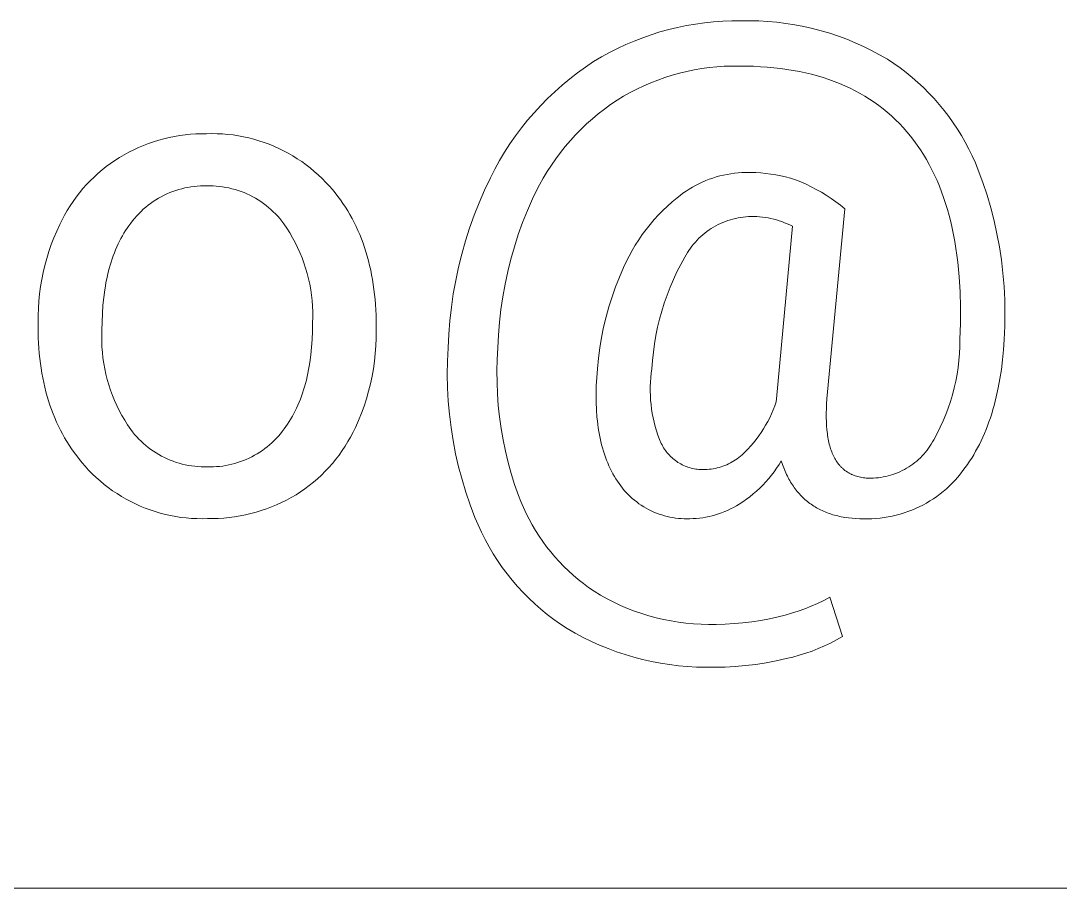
# Model space of a CAD drawing. Header units: millimetres. Extents: x 0 to 4030, y -54 to 2762.
# Drawn here: x 2806.6 to 2886, y 171.7 to 238 of the extents above; entities that cross this region are included whole.
import ezdxf

# ---------------------------------------------------------------- set-up
doc = ezdxf.new("R2010")
doc.units = ezdxf.units.MM
doc.header["$MEASUREMENT"] = 0
doc.layers.add('Domyślny', color=7, linetype='Continuous', true_color=0x000000)

msp = doc.modelspace()

# ---------------------------------------------------------------- linework, layer by layer
at = {"layer": 'Domyślny', "color": 18, "lineweight": 15, "true_color": 0x000000}
for p, q in [((2856.109, 237.312), (2856.786, 237.475)), ((2856.786, 237.475), (2857.467, 237.616)), ((2857.467, 237.616), (2858.153, 237.733)), ((2858.153, 237.733), (2858.842, 237.827)), ((2858.842, 237.827), (2859.535, 237.899)), ((2859.535, 237.899), (2860.229, 237.947)), ((2860.229, 237.947), (2860.924, 237.971)), ((2860.924, 237.971), (2861.62, 237.973)), ((2861.62, 237.973), (2862.31, 237.981)), ((2862.31, 237.981), (2862.999, 237.967)), ((2862.999, 237.967), (2863.688, 237.929)), ((2863.688, 237.929), (2864.375, 237.868)), ((2864.375, 237.868), (2865.06, 237.785)), ((2865.06, 237.785), (2865.741, 237.678)), ((2865.741, 237.678), (2866.419, 237.549)), ((2866.419, 237.549), (2867.092, 237.397)), ((2853.47, 236.436), (2854.118, 236.688)), ((2854.118, 236.688), (2854.775, 236.918)), ((2854.775, 236.918), (2855.439, 237.126)), ((2855.439, 237.126), (2856.109, 237.312)), ((2867.092, 237.397), (2867.759, 237.222)), ((2867.759, 237.222), (2868.42, 237.026)), ((2868.42, 237.026), (2869.074, 236.807)), ((2869.074, 236.807), (2869.721, 236.566)), ((2851.58, 235.552), (2852.2, 235.868)), ((2852.2, 235.868), (2852.83, 236.163)), ((2852.83, 236.163), (2853.47, 236.436)), ((2869.721, 236.566), (2870.359, 236.304)), ((2870.359, 236.304), (2870.988, 236.021)), ((2870.988, 236.021), (2871.607, 235.717)), ((2850.373, 234.859), (2850.971, 235.216)), ((2850.971, 235.216), (2851.58, 235.552)), ((2871.607, 235.717), (2872.215, 235.392)), ((2872.215, 235.392), (2872.813, 235.047)), ((2872.813, 235.047), (2873.301, 234.724)), ((2849.137, 234.003), (2849.748, 234.441)), ((2849.748, 234.441), (2850.373, 234.859)), ((2858.056, 234.23), (2857.489, 234.113)), ((2858.627, 234.328), (2858.056, 234.23)), ((2859.201, 234.406), (2858.627, 234.328)), ((2859.777, 234.465), (2859.201, 234.406)), ((2860.355, 234.504), (2859.777, 234.465)), ((2860.933, 234.524), (2860.355, 234.504)), ((2861.512, 234.524), (2860.933, 234.524)), ((2862.057, 234.518), (2861.512, 234.524)), ((2862.592, 234.503), (2862.057, 234.518)), ((2863.119, 234.476), (2862.592, 234.503)), ((2863.636, 234.44), (2863.119, 234.476)), ((2864.145, 234.393), (2863.636, 234.44)), ((2864.645, 234.335), (2864.145, 234.393)), ((2865.137, 234.267), (2864.645, 234.335)), ((2865.619, 234.189), (2865.137, 234.267)), ((2873.301, 234.724), (2873.779, 234.385)), ((2873.779, 234.385), (2874.245, 234.03)), ((2847.963, 233.064), (2848.542, 233.544)), ((2848.542, 233.544), (2849.137, 234.003)), ((2855.269, 233.454), (2854.73, 233.243)), ((2855.816, 233.647), (2855.269, 233.454)), ((2856.368, 233.821), (2855.816, 233.647)), ((2856.926, 233.977), (2856.368, 233.821)), ((2857.489, 234.113), (2856.926, 233.977)), ((2866.093, 234.1), (2865.619, 234.189)), ((2866.558, 234.001), (2866.093, 234.1)), ((2867.014, 233.891), (2866.558, 234.001)), ((2867.462, 233.771), (2867.014, 233.891)), ((2867.901, 233.64), (2867.462, 233.771)), ((2868.33, 233.499), (2867.901, 233.64)), ((2868.752, 233.347), (2868.33, 233.499)), ((2874.245, 234.03), (2874.699, 233.659)), ((2874.699, 233.659), (2875.141, 233.274)), ((2847.4, 232.566), (2847.963, 233.064)), ((2853.675, 232.766), (2853.16, 232.502)), ((2854.198, 233.014), (2853.675, 232.766)), ((2854.73, 233.243), (2854.198, 233.014)), ((2869.164, 233.185), (2868.752, 233.347)), ((2869.567, 233.012), (2869.164, 233.185)), ((2869.962, 232.829), (2869.567, 233.012)), ((2870.348, 232.636), (2869.962, 232.829)), ((2870.726, 232.432), (2870.348, 232.636)), ((2875.141, 233.274), (2875.569, 232.874)), ((2875.569, 232.874), (2875.984, 232.461)), ((2846.327, 231.512), (2846.854, 232.048)), ((2846.854, 232.048), (2847.4, 232.566)), ((2852.158, 231.92), (2851.669, 231.587)), ((2852.654, 232.219), (2852.158, 231.92)), ((2853.16, 232.502), (2852.654, 232.219)), ((2871.094, 232.217), (2870.726, 232.432)), ((2871.454, 231.993), (2871.094, 232.217)), ((2871.805, 231.757), (2871.454, 231.993)), ((2875.984, 232.461), (2876.385, 232.033)), ((2876.385, 232.033), (2876.771, 231.592)), ((2845.818, 230.958), (2846.327, 231.512)), ((2851.192, 231.237), (2850.726, 230.872)), ((2851.669, 231.587), (2851.192, 231.237)), ((2872.147, 231.511), (2871.805, 231.757)), ((2872.481, 231.255), (2872.147, 231.511)), ((2872.806, 230.989), (2872.481, 231.255)), ((2876.771, 231.592), (2877.143, 231.139)), ((2877.143, 231.139), (2877.499, 230.674)), ((2844.858, 229.801), (2845.328, 230.388)), ((2845.328, 230.388), (2845.818, 230.958)), ((2850.273, 230.492), (2849.832, 230.097)), ((2850.726, 230.872), (2850.273, 230.492)), ((2873.122, 230.711), (2872.806, 230.989)), ((2873.429, 230.424), (2873.122, 230.711)), ((2873.727, 230.126), (2873.429, 230.424)), ((2877.499, 230.674), (2877.839, 230.197)), ((2844.409, 229.198), (2844.858, 229.801)), ((2849.405, 229.688), (2848.991, 229.265)), ((2849.832, 230.097), (2849.405, 229.688)), ((2874.017, 229.817), (2873.727, 230.126)), ((2874.298, 229.498), (2874.017, 229.817)), ((2874.571, 229.169), (2874.298, 229.498)), ((2877.839, 230.197), (2878.163, 229.709)), ((2878.163, 229.709), (2878.471, 229.21)), ((2816.373, 228.611), (2816.762, 228.745)), ((2816.762, 228.745), (2817.155, 228.867)), ((2817.155, 228.867), (2817.552, 228.975)), ((2817.552, 228.975), (2817.952, 229.069)), ((2817.952, 229.069), (2818.355, 229.151)), ((2818.355, 229.151), (2818.761, 229.218)), ((2818.761, 229.218), (2819.168, 229.273)), ((2819.168, 229.273), (2819.578, 229.313)), ((2819.578, 229.313), (2819.988, 229.34)), ((2819.988, 229.34), (2820.399, 229.353)), ((2820.399, 229.353), (2820.811, 229.353)), ((2820.811, 229.353), (2821.216, 229.361)), ((2821.216, 229.361), (2821.621, 229.355)), ((2821.621, 229.355), (2822.026, 229.336)), ((2822.026, 229.336), (2822.43, 229.302)), ((2822.43, 229.302), (2822.833, 229.256)), ((2822.833, 229.256), (2823.234, 229.195)), ((2823.234, 229.195), (2823.633, 229.121)), ((2823.633, 229.121), (2824.028, 229.033)), ((2824.028, 229.033), (2824.421, 228.933)), ((2824.421, 228.933), (2824.81, 228.818)), ((2824.81, 228.818), (2825.195, 228.691)), ((2825.195, 228.691), (2825.575, 228.551)), ((2843.98, 228.58), (2844.409, 229.198)), ((2848.592, 228.828), (2848.207, 228.379)), ((2848.991, 229.265), (2848.592, 228.828)), ((2874.834, 228.831), (2874.571, 229.169)), ((2875.088, 228.483), (2874.834, 228.831)), ((2878.471, 229.21), (2878.762, 228.701)), ((2878.762, 228.701), (2879.035, 228.183)), ((2814.508, 227.75), (2814.869, 227.947)), ((2814.869, 227.947), (2815.237, 228.132)), ((2815.237, 228.132), (2815.61, 228.304)), ((2815.61, 228.304), (2815.989, 228.464)), ((2815.989, 228.464), (2816.373, 228.611)), ((2825.575, 228.551), (2825.951, 228.398)), ((2825.951, 228.398), (2826.321, 228.232)), ((2826.321, 228.232), (2826.685, 228.054)), ((2826.685, 228.054), (2827.043, 227.863)), ((2843.187, 227.303), (2843.572, 227.948)), ((2843.572, 227.948), (2843.98, 228.58)), ((2847.837, 227.917), (2847.483, 227.443)), ((2848.207, 228.379), (2847.837, 227.917)), ((2875.332, 228.126), (2875.088, 228.483)), ((2875.567, 227.759), (2875.332, 228.126)), ((2879.035, 228.183), (2879.292, 227.657)), ((2813.143, 226.843), (2813.472, 227.087)), ((2813.472, 227.087), (2813.809, 227.32)), ((2813.809, 227.32), (2814.154, 227.541)), ((2814.154, 227.541), (2814.508, 227.75)), ((2827.043, 227.863), (2827.394, 227.661)), ((2827.394, 227.661), (2827.738, 227.447)), ((2827.738, 227.447), (2828.075, 227.221)), ((2828.075, 227.221), (2828.404, 226.984)), ((2842.823, 226.645), (2843.187, 227.303)), ((2847.483, 227.443), (2847.145, 226.957)), ((2875.793, 227.383), (2875.567, 227.759)), ((2876.009, 226.997), (2875.793, 227.383)), ((2879.292, 227.657), (2879.53, 227.121)), ((2879.53, 227.121), (2879.751, 226.579)), ((2812.21, 226.046), (2812.512, 226.322)), ((2812.512, 226.322), (2812.823, 226.588)), ((2812.823, 226.588), (2813.143, 226.843)), ((2828.404, 226.984), (2828.724, 226.735)), ((2828.724, 226.735), (2829.036, 226.477)), ((2829.036, 226.477), (2829.34, 226.207)), ((2842.482, 225.975), (2842.823, 226.645)), ((2846.822, 226.461), (2846.517, 225.954)), ((2847.145, 226.957), (2846.822, 226.461)), ((2860.569, 226.249), (2860.85, 226.296)), ((2860.85, 226.296), (2861.131, 226.334)), ((2861.131, 226.334), (2861.414, 226.363)), ((2861.414, 226.363), (2861.698, 226.381)), ((2861.698, 226.381), (2861.982, 226.391)), ((2861.982, 226.391), (2862.368, 226.392)), ((2862.368, 226.392), (2862.753, 226.38)), ((2862.753, 226.38), (2863.138, 226.356)), ((2863.138, 226.356), (2863.521, 226.319)), ((2863.521, 226.319), (2863.904, 226.27)), ((2876.216, 226.602), (2876.009, 226.997)), ((2876.413, 226.197), (2876.216, 226.602)), ((2879.751, 226.579), (2880.103, 225.626)), ((2811.635, 225.463), (2811.917, 225.759)), ((2811.917, 225.759), (2812.21, 226.046)), ((2829.34, 226.207), (2829.633, 225.928)), ((2829.633, 225.928), (2829.917, 225.639)), ((2829.917, 225.639), (2830.192, 225.34)), ((2842.04, 225.037), (2842.482, 225.975)), ((2846.517, 225.954), (2846.228, 225.438)), ((2858.163, 225.407), (2858.416, 225.536)), ((2858.416, 225.536), (2858.674, 225.657)), ((2858.674, 225.657), (2858.935, 225.768)), ((2858.935, 225.768), (2859.2, 225.871)), ((2859.2, 225.871), (2859.468, 225.965)), ((2859.468, 225.965), (2859.74, 226.05)), ((2859.74, 226.05), (2860.014, 226.126)), ((2860.014, 226.126), (2860.291, 226.192)), ((2860.291, 226.192), (2860.569, 226.249)), ((2863.904, 226.27), (2864.284, 226.209)), ((2864.284, 226.209), (2864.662, 226.135)), ((2864.662, 226.135), (2865.038, 226.049)), ((2865.038, 226.049), (2865.411, 225.951)), ((2865.411, 225.951), (2865.78, 225.84)), ((2865.78, 225.84), (2866.19, 225.676)), ((2866.19, 225.676), (2866.594, 225.499)), ((2866.594, 225.499), (2866.991, 225.308)), ((2876.601, 225.783), (2876.413, 226.197)), ((2876.78, 225.359), (2876.601, 225.783)), ((2880.103, 225.626), (2880.422, 224.661)), ((2810.85, 224.519), (2811.101, 224.842)), ((2811.101, 224.842), (2811.362, 225.157)), ((2811.362, 225.157), (2811.635, 225.463)), ((2817.776, 224.757), (2817.558, 224.654)), ((2817.996, 224.851), (2817.776, 224.757)), ((2818.22, 224.939), (2817.996, 224.851)), ((2818.447, 225.018), (2818.22, 224.939)), ((2818.676, 225.089), (2818.447, 225.018)), ((2818.907, 225.153), (2818.676, 225.089)), ((2819.141, 225.208), (2818.907, 225.153)), ((2819.376, 225.256), (2819.141, 225.208)), ((2819.613, 225.295), (2819.376, 225.256)), ((2819.852, 225.326), (2819.613, 225.295)), ((2820.091, 225.348), (2819.852, 225.326)), ((2820.33, 225.363), (2820.091, 225.348)), ((2820.57, 225.369), (2820.33, 225.363)), ((2820.811, 225.367), (2820.57, 225.369)), ((2821.054, 225.37), (2820.811, 225.367)), ((2821.298, 225.364), (2821.054, 225.37)), ((2821.541, 225.35), (2821.298, 225.364)), ((2821.784, 225.327), (2821.541, 225.35)), ((2822.026, 225.297), (2821.784, 225.327)), ((2822.266, 225.257), (2822.026, 225.297)), ((2822.505, 225.21), (2822.266, 225.257)), ((2822.742, 225.154), (2822.505, 225.21)), ((2822.978, 225.09), (2822.742, 225.154)), ((2823.21, 225.019), (2822.978, 225.09)), ((2823.441, 224.939), (2823.21, 225.019)), ((2823.668, 224.851), (2823.441, 224.939)), ((2823.892, 224.755), (2823.668, 224.851)), ((2824.113, 224.652), (2823.892, 224.755)), ((2830.192, 225.34), (2830.412, 225.087)), ((2830.412, 225.087), (2830.625, 224.829)), ((2830.625, 224.829), (2830.832, 224.565)), ((2841.628, 224.086), (2842.04, 225.037)), ((2845.957, 224.912), (2845.703, 224.378)), ((2846.228, 225.438), (2845.957, 224.912)), ((2856.97, 224.636), (2857.198, 224.806)), ((2857.198, 224.806), (2857.431, 224.968)), ((2857.431, 224.968), (2857.67, 225.123)), ((2857.67, 225.123), (2857.914, 225.269)), ((2857.914, 225.269), (2858.163, 225.407)), ((2866.991, 225.308), (2867.382, 225.103)), ((2867.382, 225.103), (2867.766, 224.886)), ((2867.766, 224.886), (2868.143, 224.656)), ((2876.949, 224.925), (2876.78, 225.359)), ((2877.109, 224.483), (2876.949, 224.925)), ((2810.383, 223.846), (2810.611, 224.186)), ((2810.611, 224.186), (2810.85, 224.519)), ((2816.533, 224.033), (2816.341, 223.888)), ((2816.729, 224.171), (2816.533, 224.033)), ((2816.93, 224.302), (2816.729, 224.171)), ((2817.135, 224.427), (2816.93, 224.302)), ((2817.345, 224.544), (2817.135, 224.427)), ((2817.558, 224.654), (2817.345, 224.544)), ((2824.33, 224.541), (2824.113, 224.652)), ((2824.543, 224.422), (2824.33, 224.541)), ((2824.751, 224.297), (2824.543, 224.422)), ((2824.956, 224.164), (2824.751, 224.297)), ((2825.155, 224.024), (2824.956, 224.164)), ((2825.35, 223.877), (2825.155, 224.024)), ((2830.832, 224.565), (2831.031, 224.297)), ((2831.031, 224.297), (2831.223, 224.023)), ((2831.223, 224.023), (2831.408, 223.744)), ((2841.248, 223.122), (2841.628, 224.086)), ((2845.703, 224.378), (2845.31, 223.479)), ((2856.012, 223.828), (2856.375, 224.149)), ((2856.375, 224.149), (2856.748, 224.458)), ((2856.748, 224.458), (2856.97, 224.636)), ((2868.143, 224.656), (2868.511, 224.413)), ((2868.511, 224.413), (2868.871, 224.158)), ((2868.871, 224.158), (2869.223, 223.891)), ((2877.259, 224.03), (2877.109, 224.483)), ((2877.4, 223.568), (2877.259, 224.03)), ((2880.422, 224.661), (2880.708, 223.687)), ((2809.77, 222.782), (2809.962, 223.144)), ((2809.962, 223.144), (2810.167, 223.499)), ((2810.167, 223.499), (2810.383, 223.846)), ((2815.629, 223.244), (2815.466, 223.068)), ((2815.799, 223.414), (2815.629, 223.244)), ((2815.974, 223.578), (2815.799, 223.414)), ((2816.155, 223.736), (2815.974, 223.578)), ((2816.341, 223.888), (2816.155, 223.736)), ((2825.539, 223.724), (2825.35, 223.877)), ((2825.724, 223.564), (2825.539, 223.724)), ((2825.902, 223.398), (2825.724, 223.564)), ((2826.074, 223.226), (2825.902, 223.398)), ((2826.241, 223.048), (2826.074, 223.226)), ((2831.408, 223.744), (2831.586, 223.46)), ((2831.586, 223.46), (2831.757, 223.171)), ((2831.757, 223.171), (2831.921, 222.876)), ((2840.901, 222.145), (2841.248, 223.122)), ((2845.31, 223.479), (2844.948, 222.569)), ((2854.994, 222.791), (2855.321, 223.148)), ((2855.321, 223.148), (2855.661, 223.494)), ((2855.661, 223.494), (2856.012, 223.828)), ((2869.565, 223.613), (2868.196, 209.092)), ((2869.223, 223.891), (2869.565, 223.613)), ((2877.532, 223.097), (2877.4, 223.568)), ((2880.708, 223.687), (2880.962, 222.703)), ((2809.359, 221.912), (2809.591, 222.414)), ((2809.591, 222.414), (2809.77, 222.782)), ((2814.878, 222.328), (2814.747, 222.144)), ((2815.013, 222.508), (2814.878, 222.328)), ((2815.157, 222.7), (2815.013, 222.508)), ((2815.308, 222.887), (2815.157, 222.7)), ((2815.466, 223.068), (2815.308, 222.887)), ((2826.401, 222.865), (2826.241, 223.048)), ((2826.555, 222.675), (2826.401, 222.865)), ((2826.702, 222.481), (2826.555, 222.675)), ((2826.94, 222.132), (2826.702, 222.481)), ((2831.921, 222.876), (2832.078, 222.577)), ((2832.078, 222.577), (2832.228, 222.272)), ((2844.948, 222.569), (2844.616, 221.646)), ((2854.377, 222.043), (2854.679, 222.422)), ((2854.679, 222.422), (2854.994, 222.791)), ((2859.707, 222.315), (2859.533, 222.216)), ((2859.885, 222.408), (2859.707, 222.315)), ((2860.066, 222.496), (2859.885, 222.408)), ((2860.25, 222.577), (2860.066, 222.496)), ((2860.436, 222.651), (2860.25, 222.577)), ((2860.625, 222.72), (2860.436, 222.651)), ((2860.816, 222.782), (2860.625, 222.72)), ((2861.01, 222.837), (2860.816, 222.782)), ((2861.204, 222.885), (2861.01, 222.837)), ((2861.401, 222.927), (2861.204, 222.885)), ((2861.599, 222.963), (2861.401, 222.927)), ((2861.798, 222.991), (2861.599, 222.963)), ((2861.997, 223.013), (2861.798, 222.991)), ((2862.198, 223.028), (2861.997, 223.013)), ((2862.398, 223.036), (2862.198, 223.028)), ((2862.617, 223.034), (2862.398, 223.036)), ((2862.835, 223.026), (2862.617, 223.034)), ((2863.052, 223.011), (2862.835, 223.026)), ((2863.27, 222.989), (2863.052, 223.011)), ((2863.486, 222.959), (2863.27, 222.989)), ((2863.701, 222.922), (2863.486, 222.959)), ((2863.915, 222.879), (2863.701, 222.922)), ((2864.127, 222.828), (2863.915, 222.879)), ((2864.338, 222.771), (2864.127, 222.828)), ((2864.547, 222.706), (2864.338, 222.771)), ((2864.753, 222.635), (2864.547, 222.706)), ((2864.957, 222.557), (2864.753, 222.635)), ((2865.158, 222.473), (2864.957, 222.557)), ((2865.357, 222.382), (2865.158, 222.473)), ((2865.552, 222.284), (2865.357, 222.382)), ((2877.654, 222.616), (2877.532, 223.097)), ((2877.767, 222.126), (2877.654, 222.616)), ((2880.962, 222.703), (2881.182, 221.712)), ((2809.143, 221.401), (2809.359, 221.912)), ((2814.38, 221.56), (2814.267, 221.356)), ((2814.498, 221.759), (2814.38, 221.56)), ((2814.621, 221.954), (2814.498, 221.759)), ((2814.747, 222.144), (2814.621, 221.954)), ((2827.165, 221.774), (2826.94, 222.132)), ((2827.377, 221.409), (2827.165, 221.774)), ((2832.228, 222.272), (2832.371, 221.962)), ((2832.371, 221.962), (2832.507, 221.646)), ((2832.507, 221.646), (2832.636, 221.326)), ((2840.585, 221.158), (2840.901, 222.145)), ((2844.616, 221.646), (2844.316, 220.714)), ((2853.814, 221.255), (2854.089, 221.654)), ((2854.089, 221.654), (2854.377, 222.043)), ((2858.716, 221.633), (2858.566, 221.5)), ((2858.871, 221.761), (2858.716, 221.633)), ((2859.031, 221.883), (2858.871, 221.761)), ((2859.194, 221.999), (2859.031, 221.883)), ((2859.362, 222.11), (2859.194, 221.999)), ((2859.533, 222.216), (2859.362, 222.11)), ((2864.344, 209.092), (2865.552, 222.284)), ((2877.871, 221.626), (2877.767, 222.126)), ((2877.965, 221.116), (2877.871, 221.626)), ((2881.182, 221.712), (2881.369, 220.713)), ((2808.764, 220.361), (2808.945, 220.885)), ((2808.945, 220.885), (2809.143, 221.401)), ((2814.052, 220.933), (2813.951, 220.714)), ((2814.157, 221.147), (2814.052, 220.933)), ((2814.267, 221.356), (2814.157, 221.147)), ((2827.577, 221.036), (2827.377, 221.409)), ((2827.763, 220.657), (2827.577, 221.036)), ((2832.636, 221.326), (2832.757, 221)), ((2832.757, 221), (2832.872, 220.669)), ((2840.303, 220.161), (2840.585, 221.158)), ((2853.306, 220.429), (2853.553, 220.846)), ((2853.553, 220.846), (2853.814, 221.255)), ((2857.885, 220.764), (2857.764, 220.603)), ((2858.011, 220.92), (2857.885, 220.764)), ((2858.142, 221.072), (2858.011, 220.92)), ((2858.278, 221.22), (2858.142, 221.072)), ((2858.42, 221.362), (2858.278, 221.22)), ((2858.566, 221.5), (2858.42, 221.362)), ((2878.05, 220.597), (2877.965, 221.116)), ((2808.601, 219.832), (2808.764, 220.361)), ((2813.674, 220.028), (2813.59, 219.79)), ((2813.762, 220.262), (2813.674, 220.028)), ((2813.854, 220.49), (2813.762, 220.262)), ((2813.951, 220.714), (2813.854, 220.49)), ((2827.936, 220.272), (2827.763, 220.657)), ((2828.096, 219.881), (2827.936, 220.272)), ((2832.872, 220.669), (2832.98, 220.333)), ((2832.98, 220.333), (2833.081, 219.992)), ((2833.081, 219.992), (2833.175, 219.646)), ((2840.053, 219.155), (2840.303, 220.161)), ((2844.316, 220.714), (2844.046, 219.771)), ((2852.857, 219.571), (2853.074, 220.004)), ((2853.074, 220.004), (2853.306, 220.429)), ((2857.436, 220.098), (2857.339, 219.922)), ((2857.54, 220.27), (2857.436, 220.098)), ((2857.649, 220.438), (2857.54, 220.27)), ((2857.764, 220.603), (2857.649, 220.438)), ((2878.125, 220.069), (2878.05, 220.597)), ((2878.192, 219.531), (2878.125, 220.069)), ((2881.369, 220.713), (2881.522, 219.709)), ((2808.327, 218.76), (2808.455, 219.298)), ((2808.455, 219.298), (2808.601, 219.832)), ((2813.435, 219.299), (2813.364, 219.046)), ((2813.51, 219.547), (2813.435, 219.299)), ((2813.59, 219.79), (2813.51, 219.547)), ((2828.242, 219.484), (2828.096, 219.881)), ((2828.374, 219.083), (2828.242, 219.484)), ((2833.175, 219.646), (2833.262, 219.294)), ((2833.262, 219.294), (2833.342, 218.938)), ((2839.837, 218.141), (2840.053, 219.155)), ((2844.046, 219.771), (2843.809, 218.82)), ((2852.655, 219.13), (2852.857, 219.571)), ((2857.029, 219.361), (2856.738, 218.791)), ((2857.339, 219.922), (2857.029, 219.361)), ((2878.249, 218.983), (2878.192, 219.531)), ((2881.522, 219.709), (2881.641, 218.7)), ((2808.217, 218.217), (2808.327, 218.76)), ((2813.235, 218.525), (2813.176, 218.257)), ((2813.297, 218.788), (2813.235, 218.525)), ((2813.364, 219.046), (2813.297, 218.788)), ((2828.492, 218.677), (2828.374, 219.083)), ((2828.596, 218.267), (2828.492, 218.677)), ((2833.342, 218.938), (2833.415, 218.576)), ((2833.415, 218.576), (2833.481, 218.208)), ((2843.809, 218.82), (2843.603, 217.862)), ((2852.043, 217.647), (2852.336, 218.394)), ((2852.336, 218.394), (2852.655, 219.13)), ((2856.738, 218.791), (2856.467, 218.211)), ((2878.296, 218.426), (2878.249, 218.983)), ((2878.363, 217.284), (2878.296, 218.426)), ((2881.641, 218.7), (2881.726, 217.688)), ((2808.052, 217.122), (2808.125, 217.671)), ((2808.125, 217.671), (2808.217, 218.217)), ((2813.073, 217.708), (2813.028, 217.425)), ((2813.123, 217.985), (2813.073, 217.708)), ((2813.176, 218.257), (2813.123, 217.985)), ((2828.685, 217.855), (2828.596, 218.267)), ((2828.76, 217.439), (2828.685, 217.855)), ((2833.481, 218.208), (2833.54, 217.836)), ((2833.54, 217.836), (2833.592, 217.459)), ((2839.654, 217.121), (2839.837, 218.141)), ((2843.603, 217.862), (2843.429, 216.897)), ((2851.775, 216.89), (2852.043, 217.647)), ((2856.215, 217.622), (2855.984, 217.025)), ((2856.467, 218.211), (2856.215, 217.622)), ((2881.726, 217.688), (2881.777, 216.673)), ((2807.996, 216.571), (2808.052, 217.122)), ((2812.95, 216.846), (2812.89, 216.248)), ((2813.028, 217.425), (2812.95, 216.846)), ((2828.821, 217.021), (2828.76, 217.439)), ((2828.867, 216.6), (2828.821, 217.021)), ((2833.592, 217.459), (2833.637, 217.076)), ((2833.637, 217.076), (2833.675, 216.688)), ((2839.505, 216.096), (2839.654, 217.121)), ((2843.429, 216.897), (2843.288, 215.927)), ((2851.535, 216.125), (2851.775, 216.89)), ((2855.984, 217.025), (2855.772, 216.42)), ((2878.393, 216.103), (2878.363, 217.284)), ((2807.94, 215.466), (2807.959, 216.019)), ((2807.959, 216.019), (2807.996, 216.571)), ((2812.89, 216.248), (2812.846, 215.63)), ((2828.898, 216.179), (2828.867, 216.6)), ((2828.914, 215.757), (2828.898, 216.179)), ((2833.675, 216.688), (2833.706, 216.295)), ((2833.706, 216.295), (2833.73, 215.896)), ((2839.389, 215.066), (2839.505, 216.096)), ((2851.32, 215.352), (2851.535, 216.125)), ((2855.772, 216.42), (2855.581, 215.809)), ((2878.386, 214.884), (2878.393, 216.103)), ((2881.777, 216.673), (2881.793, 215.658)), ((2807.94, 214.912), (2807.94, 215.466)), ((2812.846, 215.63), (2812.821, 214.992)), ((2828.903, 214.912), (2828.916, 215.334)), ((2828.916, 215.334), (2828.914, 215.757)), ((2833.73, 215.896), (2833.748, 215.493)), ((2833.748, 215.493), (2833.761, 214.67)), ((2843.288, 215.927), (2843.179, 214.953)), ((2851.133, 214.571), (2851.32, 215.352)), ((2855.41, 215.192), (2855.26, 214.569)), ((2855.581, 215.809), (2855.41, 215.192)), ((2881.793, 215.658), (2881.776, 214.642)), ((2807.94, 214.577), (2807.94, 214.912)), ((2807.944, 214.165), (2807.94, 214.577)), ((2812.821, 214.992), (2812.812, 214.335)), ((2828.895, 214.269), (2828.903, 214.912)), ((2833.761, 214.67), (2833.761, 214.335)), ((2839.308, 214.032), (2839.389, 215.066)), ((2843.179, 214.953), (2843.103, 213.976)), ((2850.972, 213.785), (2851.133, 214.571)), ((2855.26, 214.569), (2855.132, 213.942)), ((2878.342, 213.628), (2878.386, 214.884)), ((2881.776, 214.642), (2881.724, 213.628)), ((2807.954, 213.759), (2807.944, 214.165)), ((2807.972, 213.358), (2807.954, 213.759)), ((2812.812, 214.335), (2812.799, 213.913)), ((2812.799, 213.913), (2812.8, 213.49)), ((2828.828, 213.039), (2828.87, 213.645)), ((2828.87, 213.645), (2828.895, 214.269)), ((2833.76, 213.746), (2833.738, 213.158)), ((2833.761, 214.335), (2833.76, 213.746)), ((2839.261, 212.997), (2839.308, 214.032)), ((2843.103, 213.976), (2843.059, 212.997)), ((2850.839, 212.994), (2850.972, 213.785)), ((2855.132, 213.942), (2855.024, 213.31)), ((2878.336, 213.095), (2878.342, 213.628)), ((2881.724, 213.628), (2881.674, 212.848)), ((2807.997, 212.962), (2807.972, 213.358)), ((2808.028, 212.572), (2807.997, 212.962)), ((2812.8, 213.49), (2812.817, 213.068)), ((2812.817, 213.068), (2812.848, 212.646)), ((2828.769, 212.451), (2828.828, 213.039)), ((2833.738, 213.158), (2833.696, 212.571)), ((2839.21, 211.981), (2839.261, 212.997)), ((2843.059, 212.997), (2843.008, 212.116)), ((2850.733, 212.198), (2850.839, 212.994)), ((2855.024, 213.31), (2854.938, 212.676)), ((2878.312, 212.562), (2878.336, 213.095)), ((2881.674, 212.848), (2881.604, 212.088)), ((2808.067, 212.186), (2808.028, 212.572)), ((2808.113, 211.806), (2808.067, 212.186)), ((2812.848, 212.646), (2812.893, 212.226)), ((2812.893, 212.226), (2812.954, 211.808)), ((2828.694, 211.881), (2828.769, 212.451)), ((2833.696, 212.571), (2833.633, 211.986)), ((2843.008, 212.116), (2842.985, 211.234)), ((2850.655, 211.4), (2850.733, 212.198)), ((2854.873, 212.039), (2854.829, 211.4)), ((2854.938, 212.676), (2854.873, 212.039)), ((2878.209, 211.502), (2878.27, 212.031)), ((2878.27, 212.031), (2878.312, 212.562)), ((2881.604, 212.088), (2881.515, 211.349)), ((2808.166, 211.431), (2808.113, 211.806)), ((2808.226, 211.061), (2808.166, 211.431)), ((2812.954, 211.808), (2813.029, 211.392)), ((2813.029, 211.392), (2813.118, 210.979)), ((2828.548, 211.06), (2828.601, 211.329)), ((2828.601, 211.329), (2828.649, 211.603)), ((2828.649, 211.603), (2828.694, 211.881)), ((2833.55, 211.403), (2833.448, 210.823)), ((2833.633, 211.986), (2833.55, 211.403)), ((2839.194, 210.965), (2839.21, 211.981)), ((2842.985, 211.234), (2842.992, 210.352)), ((2850.604, 210.737), (2850.655, 211.4)), ((2854.829, 211.4), (2854.779, 211.06)), ((2878.129, 210.975), (2878.209, 211.502)), ((2881.515, 211.349), (2881.407, 210.631)), ((2808.293, 210.696), (2808.226, 211.061)), ((2808.367, 210.336), (2808.293, 210.696)), ((2813.118, 210.979), (2813.222, 210.57)), ((2813.222, 210.57), (2813.34, 210.164)), ((2828.365, 210.28), (2828.43, 210.536)), ((2828.43, 210.536), (2828.491, 210.796)), ((2828.491, 210.796), (2828.548, 211.06)), ((2833.448, 210.823), (2833.325, 210.247)), ((2839.213, 209.948), (2839.194, 210.965)), ((2850.572, 210.093), (2850.604, 210.737)), ((2854.741, 210.719), (2854.714, 210.376)), ((2854.779, 211.06), (2854.741, 210.719)), ((2877.916, 209.931), (2878.032, 210.451)), ((2878.032, 210.451), (2878.129, 210.975)), ((2881.407, 210.631), (2881.279, 209.933)), ((2808.448, 209.981), (2808.367, 210.336)), ((2808.536, 209.632), (2808.448, 209.981)), ((2808.63, 209.288), (2808.536, 209.632)), ((2813.34, 210.164), (2813.472, 209.762)), ((2813.472, 209.762), (2813.618, 209.366)), ((2828.142, 209.541), (2828.221, 209.783)), ((2828.221, 209.783), (2828.295, 210.029)), ((2828.295, 210.029), (2828.365, 210.28)), ((2833.182, 209.676), (2833.02, 209.11)), ((2833.325, 210.247), (2833.182, 209.676)), ((2839.267, 208.932), (2839.213, 209.948)), ((2842.992, 210.352), (2843.027, 209.471)), ((2850.558, 209.466), (2850.572, 210.093)), ((2854.699, 210.033), (2854.695, 209.689)), ((2854.695, 209.689), (2854.703, 209.346)), ((2854.714, 210.376), (2854.699, 210.033)), ((2877.782, 209.415), (2877.916, 209.931)), ((2881.279, 209.933), (2881.131, 209.256)), ((2808.732, 208.949), (2808.63, 209.288)), ((2808.841, 208.614), (2808.732, 208.949)), ((2813.618, 209.366), (2813.778, 208.975)), ((2813.778, 208.975), (2813.951, 208.589)), ((2827.786, 208.618), (2827.881, 208.842)), ((2827.881, 208.842), (2827.973, 209.071)), ((2827.973, 209.071), (2828.06, 209.304)), ((2828.06, 209.304), (2828.142, 209.541)), ((2833.02, 209.11), (2832.838, 208.551)), ((2839.356, 207.919), (2839.267, 208.932)), ((2843.027, 209.471), (2843.091, 208.591)), ((2850.562, 208.858), (2850.558, 209.466)), ((2850.586, 208.269), (2850.562, 208.858)), ((2854.703, 209.346), (2854.723, 209.003)), ((2854.723, 209.003), (2854.754, 208.661)), ((2864.208, 208.557), (2864.317, 208.863)), ((2864.317, 208.863), (2864.344, 209.092)), ((2868.196, 209.092), (2868.17, 208.719)), ((2877.461, 208.399), (2877.63, 208.904)), ((2877.63, 208.904), (2877.782, 209.415)), ((2881.05, 208.925), (2880.964, 208.599)), ((2881.131, 209.256), (2881.05, 208.925)), ((2808.957, 208.285), (2808.841, 208.614)), ((2809.08, 207.962), (2808.957, 208.285)), ((2813.951, 208.589), (2814.138, 208.21)), ((2814.138, 208.21), (2814.337, 207.838)), ((2827.473, 207.974), (2827.582, 208.184)), ((2827.582, 208.184), (2827.686, 208.399)), ((2827.686, 208.399), (2827.786, 208.618)), ((2832.838, 208.551), (2832.637, 207.997)), ((2843.091, 208.591), (2843.184, 207.714)), ((2850.628, 207.697), (2850.586, 208.269)), ((2854.754, 208.661), (2854.796, 208.32)), ((2854.796, 208.32), (2854.85, 207.981)), ((2863.959, 207.955), (2864.088, 208.254)), ((2864.088, 208.254), (2864.208, 208.557)), ((2868.152, 208.358), (2868.143, 208.009)), ((2868.17, 208.719), (2868.152, 208.358)), ((2877.274, 207.9), (2877.461, 208.399)), ((2880.873, 208.278), (2880.778, 207.963)), ((2880.964, 208.599), (2880.873, 208.278)), ((2809.209, 207.643), (2809.08, 207.962)), ((2809.346, 207.329), (2809.209, 207.643)), ((2809.489, 207.021), (2809.346, 207.329)), ((2814.337, 207.838), (2814.55, 207.473)), ((2814.55, 207.473), (2814.775, 207.115)), ((2826.994, 207.177), (2827.121, 207.37)), ((2827.121, 207.37), (2827.242, 207.567)), ((2827.242, 207.567), (2827.36, 207.768)), ((2827.36, 207.768), (2827.473, 207.974)), ((2832.417, 207.451), (2832.178, 206.913)), ((2832.637, 207.997), (2832.417, 207.451)), ((2839.48, 206.91), (2839.356, 207.919)), ((2843.184, 207.714), (2843.306, 206.84)), ((2850.656, 207.418), (2850.628, 207.697)), ((2850.688, 207.144), (2850.656, 207.418)), ((2854.85, 207.981), (2854.915, 207.643)), ((2854.915, 207.643), (2854.992, 207.308)), ((2854.992, 207.308), (2855.079, 206.976)), ((2863.512, 207.085), (2863.671, 207.37)), ((2863.671, 207.37), (2863.82, 207.66)), ((2863.82, 207.66), (2863.959, 207.955)), ((2868.143, 208.009), (2868.142, 207.672)), ((2868.142, 207.672), (2868.15, 207.346)), ((2868.15, 207.346), (2868.166, 207.033)), ((2876.848, 206.923), (2877.069, 207.408)), ((2877.069, 207.408), (2877.274, 207.9)), ((2880.572, 207.347), (2880.461, 207.047)), ((2880.677, 207.652), (2880.572, 207.347)), ((2880.778, 207.963), (2880.677, 207.652)), ((2809.64, 206.717), (2809.489, 207.021)), ((2809.797, 206.419), (2809.64, 206.717)), ((2814.775, 207.115), (2815.013, 206.766)), ((2815.013, 206.766), (2815.159, 206.573)), ((2815.159, 206.573), (2815.312, 206.385)), ((2826.443, 206.433), (2826.589, 206.617)), ((2826.589, 206.617), (2826.729, 206.806)), ((2826.729, 206.806), (2826.864, 206.989)), ((2826.864, 206.989), (2826.994, 207.177)), ((2831.999, 206.546), (2831.808, 206.184)), ((2832.178, 206.913), (2831.999, 206.546)), ((2839.638, 205.906), (2839.48, 206.91)), ((2843.306, 206.84), (2843.456, 205.971)), ((2850.726, 206.874), (2850.688, 207.144)), ((2850.768, 206.609), (2850.726, 206.874)), ((2850.814, 206.348), (2850.768, 206.609)), ((2855.079, 206.976), (2855.178, 206.647)), ((2855.178, 206.647), (2855.288, 206.322)), ((2862.983, 206.265), (2863.168, 206.532)), ((2863.168, 206.532), (2863.345, 206.806)), ((2863.345, 206.806), (2863.512, 207.085)), ((2868.166, 207.033), (2868.191, 206.731)), ((2868.191, 206.731), (2868.224, 206.442)), ((2868.224, 206.442), (2868.243, 206.301)), ((2876.356, 205.978), (2876.61, 206.446)), ((2876.61, 206.446), (2876.848, 206.923)), ((2880.226, 206.462), (2880.101, 206.177)), ((2880.346, 206.752), (2880.226, 206.462)), ((2880.461, 207.047), (2880.346, 206.752)), ((2809.961, 206.125), (2809.797, 206.419)), ((2810.133, 205.837), (2809.961, 206.125)), ((2810.311, 205.554), (2810.133, 205.837)), ((2815.312, 206.385), (2815.471, 206.203)), ((2815.471, 206.203), (2815.636, 206.026)), ((2815.636, 206.026), (2815.808, 205.856)), ((2815.808, 205.856), (2815.985, 205.691)), ((2815.985, 205.691), (2816.168, 205.532)), ((2825.624, 205.594), (2825.799, 205.751)), ((2825.799, 205.751), (2825.968, 205.913)), ((2825.968, 205.913), (2826.132, 206.081)), ((2826.132, 206.081), (2826.291, 206.255)), ((2826.291, 206.255), (2826.443, 206.433)), ((2831.605, 205.829), (2831.39, 205.482)), ((2831.808, 206.184), (2831.605, 205.829)), ((2839.831, 204.907), (2839.638, 205.906)), ((2843.456, 205.971), (2843.635, 205.107)), ((2850.866, 206.092), (2850.814, 206.348)), ((2850.922, 205.84), (2850.866, 206.092)), ((2850.982, 205.593), (2850.922, 205.84)), ((2855.288, 206.322), (2855.409, 206)), ((2855.409, 206), (2855.54, 205.683)), ((2855.54, 205.683), (2855.595, 205.574)), ((2862.375, 205.5), (2862.586, 205.748)), ((2862.586, 205.748), (2862.788, 206.003)), ((2862.788, 206.003), (2862.983, 206.265)), ((2868.243, 206.301), (2868.265, 206.164)), ((2868.265, 206.164), (2868.289, 206.029)), ((2868.289, 206.029), (2868.315, 205.898)), ((2868.315, 205.898), (2868.343, 205.769)), ((2868.343, 205.769), (2868.373, 205.644)), ((2868.373, 205.644), (2868.406, 205.521)), ((2876.064, 205.486), (2876.167, 205.646)), ((2876.167, 205.646), (2876.264, 205.811)), ((2876.264, 205.811), (2876.356, 205.978)), ((2879.971, 205.898), (2879.837, 205.624)), ((2880.101, 206.177), (2879.971, 205.898)), ((2810.496, 205.276), (2810.311, 205.554)), ((2810.688, 205.003), (2810.496, 205.276)), ((2810.886, 204.735), (2810.688, 205.003)), ((2816.168, 205.532), (2816.356, 205.38)), ((2816.356, 205.38), (2816.549, 205.235)), ((2816.549, 205.235), (2816.747, 205.096)), ((2816.747, 205.096), (2816.95, 204.965)), ((2816.95, 204.965), (2817.158, 204.84)), ((2824.471, 204.786), (2824.674, 204.904)), ((2824.674, 204.904), (2824.873, 205.029)), ((2824.873, 205.029), (2825.068, 205.161)), ((2825.068, 205.161), (2825.258, 205.299)), ((2825.258, 205.299), (2825.443, 205.443)), ((2825.443, 205.443), (2825.624, 205.594)), ((2831.163, 205.141), (2830.925, 204.809)), ((2831.39, 205.482), (2831.163, 205.141)), ((2840.058, 203.916), (2839.831, 204.907)), ((2843.635, 205.107), (2843.842, 204.249)), ((2851.048, 205.351), (2850.982, 205.593)), ((2851.118, 205.113), (2851.048, 205.351)), ((2851.193, 204.88), (2851.118, 205.113)), ((2851.272, 204.651), (2851.193, 204.88)), ((2855.595, 205.574), (2855.654, 205.468)), ((2855.654, 205.468), (2855.716, 205.364)), ((2855.716, 205.364), (2855.782, 205.262)), ((2855.782, 205.262), (2855.851, 205.162)), ((2855.851, 205.162), (2855.924, 205.065)), ((2855.924, 205.065), (2856, 204.97)), ((2856, 204.97), (2856.079, 204.878)), ((2856.079, 204.878), (2856.161, 204.788)), ((2861.705, 204.813), (2861.818, 204.917)), ((2861.818, 204.917), (2861.929, 205.025)), ((2861.929, 205.025), (2862.155, 205.259)), ((2862.155, 205.259), (2862.375, 205.5)), ((2868.406, 205.521), (2868.44, 205.401)), ((2868.44, 205.401), (2868.477, 205.284)), ((2868.477, 205.284), (2868.515, 205.171)), ((2868.515, 205.171), (2868.556, 205.06)), ((2868.556, 205.06), (2868.599, 204.952)), ((2868.599, 204.952), (2868.644, 204.847)), ((2868.644, 204.847), (2868.691, 204.745)), ((2875.469, 204.741), (2875.599, 204.882)), ((2875.599, 204.882), (2875.723, 205.026)), ((2875.723, 205.026), (2875.842, 205.176)), ((2875.842, 205.176), (2875.956, 205.329)), ((2875.956, 205.329), (2876.064, 205.486)), ((2879.553, 205.091), (2879.403, 204.832)), ((2879.697, 205.355), (2879.553, 205.091)), ((2879.837, 205.624), (2879.697, 205.355)), ((2811.092, 204.472), (2810.886, 204.735)), ((2811.304, 204.214), (2811.092, 204.472)), ((2811.523, 203.961), (2811.304, 204.214)), ((2817.158, 204.84), (2817.369, 204.723)), ((2817.369, 204.723), (2817.585, 204.613)), ((2817.585, 204.613), (2817.804, 204.51)), ((2817.804, 204.51), (2818.027, 204.415)), ((2818.027, 204.415), (2818.252, 204.328)), ((2818.252, 204.328), (2818.481, 204.249)), ((2818.481, 204.249), (2818.712, 204.178)), ((2818.712, 204.178), (2818.946, 204.115)), ((2818.946, 204.115), (2819.182, 204.06)), ((2819.182, 204.06), (2819.419, 204.013)), ((2822.499, 204.049), (2822.728, 204.101)), ((2822.728, 204.101), (2822.955, 204.161)), ((2822.955, 204.161), (2823.18, 204.228)), ((2823.18, 204.228), (2823.403, 204.302)), ((2823.403, 204.302), (2823.623, 204.385)), ((2823.623, 204.385), (2823.84, 204.474)), ((2823.84, 204.474), (2824.054, 204.571)), ((2824.054, 204.571), (2824.264, 204.675)), ((2824.264, 204.675), (2824.471, 204.786)), ((2830.416, 204.169), (2830.145, 203.863)), ((2830.676, 204.485), (2830.416, 204.169)), ((2830.925, 204.809), (2830.676, 204.485)), ((2843.842, 204.249), (2844.077, 203.399)), ((2851.357, 204.427), (2851.272, 204.651)), ((2851.445, 204.207), (2851.357, 204.427)), ((2851.539, 203.992), (2851.445, 204.207)), ((2856.161, 204.788), (2856.247, 204.702)), ((2856.247, 204.702), (2856.335, 204.618)), ((2856.335, 204.618), (2856.426, 204.538)), ((2856.426, 204.538), (2856.52, 204.461)), ((2856.52, 204.461), (2856.616, 204.387)), ((2856.616, 204.387), (2856.715, 204.316)), ((2856.715, 204.316), (2856.816, 204.249)), ((2856.816, 204.249), (2856.919, 204.185)), ((2856.919, 204.185), (2857.025, 204.125)), ((2857.025, 204.125), (2857.132, 204.069)), ((2857.132, 204.069), (2857.242, 204.016)), ((2860.397, 204.01), (2860.539, 204.07)), ((2860.539, 204.07), (2860.68, 204.134)), ((2860.68, 204.134), (2860.817, 204.203)), ((2860.817, 204.203), (2860.953, 204.277)), ((2860.953, 204.277), (2861.086, 204.355)), ((2861.086, 204.355), (2861.215, 204.438)), ((2861.215, 204.438), (2861.343, 204.526)), ((2861.343, 204.526), (2861.466, 204.617)), ((2861.466, 204.617), (2861.587, 204.713)), ((2861.587, 204.713), (2861.705, 204.813)), ((2864.532, 204.071), (2864.349, 203.793)), ((2864.707, 204.354), (2864.532, 204.071)), ((2864.798, 204.083), (2864.707, 204.354)), ((2864.896, 203.82), (2864.798, 204.083)), ((2868.691, 204.745), (2868.74, 204.646)), ((2868.74, 204.646), (2868.791, 204.55)), ((2868.791, 204.55), (2868.845, 204.457)), ((2868.845, 204.457), (2868.9, 204.367)), ((2868.9, 204.367), (2868.958, 204.28)), ((2868.958, 204.28), (2869.018, 204.196)), ((2869.018, 204.196), (2869.08, 204.115)), ((2869.08, 204.115), (2869.144, 204.036)), ((2874.6, 204), (2874.755, 204.111)), ((2874.755, 204.111), (2874.907, 204.227)), ((2874.907, 204.227), (2875.054, 204.348)), ((2875.054, 204.348), (2875.197, 204.474)), ((2875.197, 204.474), (2875.336, 204.605)), ((2875.336, 204.605), (2875.469, 204.741)), ((2878.926, 204.087), (2878.757, 203.849)), ((2879.09, 204.33), (2878.926, 204.087)), ((2879.249, 204.578), (2879.09, 204.33)), ((2879.403, 204.832), (2879.249, 204.578)), ((2811.796, 203.663), (2811.523, 203.961)), ((2812.078, 203.374), (2811.796, 203.663)), ((2812.37, 203.095), (2812.078, 203.374)), ((2819.419, 204.013), (2819.658, 203.975)), ((2819.658, 203.975), (2819.898, 203.945)), ((2819.898, 203.945), (2820.139, 203.923)), ((2820.139, 203.923), (2820.38, 203.909)), ((2820.38, 203.909), (2820.622, 203.904)), ((2820.622, 203.904), (2820.864, 203.907)), ((2820.864, 203.907), (2821.099, 203.904)), ((2821.099, 203.904), (2821.334, 203.908)), ((2821.334, 203.908), (2821.568, 203.921)), ((2821.568, 203.921), (2821.803, 203.941)), ((2821.803, 203.941), (2822.036, 203.969)), ((2822.036, 203.969), (2822.268, 204.005)), ((2822.268, 204.005), (2822.499, 204.049)), ((2829.574, 203.278), (2829.274, 203)), ((2829.865, 203.565), (2829.574, 203.278)), ((2830.145, 203.863), (2829.865, 203.565)), ((2840.318, 202.933), (2840.058, 203.916)), ((2844.077, 203.399), (2844.339, 202.557)), ((2851.637, 203.782), (2851.539, 203.992)), ((2851.74, 203.576), (2851.637, 203.782)), ((2851.848, 203.374), (2851.74, 203.576)), ((2851.961, 203.177), (2851.848, 203.374)), ((2857.242, 204.016), (2857.353, 203.967)), ((2857.353, 203.967), (2857.466, 203.922)), ((2857.466, 203.922), (2857.58, 203.881)), ((2857.58, 203.881), (2857.696, 203.844)), ((2857.696, 203.844), (2857.813, 203.811)), ((2857.813, 203.811), (2857.931, 203.782)), ((2857.931, 203.782), (2858.049, 203.756)), ((2858.049, 203.756), (2858.169, 203.735)), ((2858.169, 203.735), (2858.289, 203.719)), ((2858.289, 203.719), (2858.41, 203.706)), ((2858.41, 203.706), (2858.531, 203.697)), ((2858.531, 203.697), (2858.653, 203.693)), ((2858.653, 203.693), (2858.774, 203.693)), ((2858.774, 203.693), (2858.895, 203.696)), ((2858.895, 203.696), (2859.049, 203.704)), ((2859.049, 203.704), (2859.203, 203.717)), ((2859.203, 203.717), (2859.356, 203.736)), ((2859.356, 203.736), (2859.508, 203.76)), ((2859.508, 203.76), (2859.66, 203.789)), ((2859.66, 203.789), (2859.81, 203.823)), ((2859.81, 203.823), (2859.959, 203.862)), ((2859.959, 203.862), (2860.107, 203.906)), ((2860.107, 203.906), (2860.253, 203.956)), ((2860.253, 203.956), (2860.397, 204.01)), ((2863.953, 203.259), (2863.742, 203.002)), ((2864.156, 203.523), (2863.953, 203.259)), ((2864.349, 203.793), (2864.156, 203.523)), ((2865.001, 203.566), (2864.896, 203.82)), ((2865.056, 203.442), (2865.001, 203.566)), ((2865.113, 203.32), (2865.056, 203.442)), ((2865.171, 203.201), (2865.113, 203.32)), ((2869.144, 204.036), (2869.177, 203.998)), ((2869.177, 203.998), (2869.21, 203.961)), ((2869.21, 203.961), (2869.244, 203.925)), ((2869.244, 203.925), (2869.278, 203.889)), ((2869.278, 203.889), (2869.313, 203.854)), ((2869.313, 203.854), (2869.348, 203.819)), ((2869.348, 203.819), (2869.384, 203.786)), ((2869.384, 203.786), (2869.421, 203.753)), ((2869.421, 203.753), (2869.458, 203.721)), ((2869.458, 203.721), (2869.495, 203.69)), ((2869.495, 203.69), (2869.534, 203.659)), ((2869.534, 203.659), (2869.572, 203.629)), ((2869.572, 203.629), (2869.611, 203.6)), ((2869.611, 203.6), (2869.651, 203.571)), ((2869.651, 203.571), (2869.691, 203.544)), ((2869.691, 203.544), (2869.732, 203.517)), ((2869.732, 203.517), (2869.773, 203.491)), ((2869.773, 203.491), (2869.815, 203.465)), ((2869.815, 203.465), (2869.857, 203.44)), ((2869.857, 203.44), (2869.9, 203.417)), ((2869.9, 203.417), (2869.944, 203.393)), ((2869.944, 203.393), (2869.987, 203.371)), ((2869.987, 203.371), (2870.032, 203.349)), ((2870.032, 203.349), (2870.077, 203.328)), ((2870.077, 203.328), (2870.122, 203.308)), ((2870.122, 203.308), (2870.168, 203.288)), ((2870.168, 203.288), (2870.215, 203.269)), ((2870.215, 203.269), (2870.262, 203.251)), ((2872.872, 203.214), (2873.056, 203.265)), ((2873.056, 203.265), (2873.238, 203.322)), ((2873.238, 203.322), (2873.418, 203.386)), ((2873.418, 203.386), (2873.595, 203.456)), ((2873.595, 203.456), (2873.77, 203.532)), ((2873.77, 203.532), (2873.942, 203.614)), ((2873.942, 203.614), (2874.112, 203.702)), ((2874.112, 203.702), (2874.278, 203.795)), ((2874.278, 203.795), (2874.44, 203.895)), ((2874.44, 203.895), (2874.6, 204)), ((2878.393, 203.368), (2878.194, 203.127)), ((2878.583, 203.616), (2878.393, 203.368)), ((2878.757, 203.849), (2878.583, 203.616)), ((2812.672, 202.825), (2812.37, 203.095)), ((2812.982, 202.567), (2812.672, 202.825)), ((2813.301, 202.319), (2812.982, 202.567)), ((2828.646, 202.477), (2828.319, 202.231)), ((2828.964, 202.733), (2828.646, 202.477)), ((2829.274, 203), (2828.964, 202.733)), ((2840.613, 201.96), (2840.318, 202.933)), ((2844.339, 202.557), (2844.629, 201.724)), ((2852.078, 202.985), (2851.961, 203.177)), ((2852.193, 202.801), (2852.078, 202.985)), ((2852.314, 202.621), (2852.193, 202.801)), ((2852.441, 202.446), (2852.314, 202.621)), ((2863.294, 202.51), (2863.058, 202.276)), ((2863.522, 202.752), (2863.294, 202.51)), ((2863.742, 203.002), (2863.522, 202.752)), ((2865.232, 203.084), (2865.171, 203.201)), ((2865.293, 202.968), (2865.232, 203.084)), ((2865.357, 202.855), (2865.293, 202.968)), ((2865.422, 202.744), (2865.357, 202.855)), ((2865.489, 202.635), (2865.422, 202.744)), ((2865.557, 202.529), (2865.489, 202.635)), ((2865.628, 202.424), (2865.557, 202.529)), ((2870.262, 203.251), (2870.358, 203.217)), ((2870.358, 203.217), (2870.456, 203.186)), ((2870.456, 203.186), (2870.556, 203.158)), ((2870.556, 203.158), (2870.658, 203.133)), ((2870.658, 203.133), (2870.762, 203.111)), ((2870.762, 203.111), (2870.868, 203.092)), ((2870.868, 203.092), (2870.977, 203.076)), ((2870.977, 203.076), (2871.087, 203.062)), ((2871.087, 203.062), (2871.2, 203.052)), ((2871.2, 203.052), (2871.315, 203.045)), ((2871.315, 203.045), (2871.432, 203.04)), ((2871.432, 203.04), (2871.551, 203.039)), ((2871.551, 203.039), (2871.742, 203.044)), ((2871.742, 203.044), (2871.932, 203.056)), ((2871.932, 203.056), (2872.122, 203.074)), ((2872.122, 203.074), (2872.311, 203.099)), ((2872.311, 203.099), (2872.499, 203.131)), ((2872.499, 203.131), (2872.686, 203.169)), ((2872.686, 203.169), (2872.872, 203.214)), ((2877.771, 202.665), (2877.548, 202.446)), ((2877.986, 202.892), (2877.771, 202.665)), ((2878.194, 203.127), (2877.986, 202.892)), ((2813.628, 202.082), (2813.301, 202.319)), ((2813.964, 201.856), (2813.628, 202.082)), ((2814.306, 201.642), (2813.964, 201.856)), ((2827.642, 201.773), (2827.28, 201.563)), ((2827.984, 201.996), (2827.642, 201.773)), ((2828.319, 202.231), (2827.984, 201.996)), ((2840.941, 200.997), (2840.613, 201.96)), ((2844.629, 201.724), (2844.809, 201.259)), ((2852.574, 202.275), (2852.441, 202.446)), ((2852.713, 202.108), (2852.574, 202.275)), ((2852.858, 201.947), (2852.713, 202.108)), ((2853.008, 201.79), (2852.858, 201.947)), ((2853.164, 201.639), (2853.008, 201.79)), ((2862.562, 201.833), (2862.303, 201.624)), ((2862.814, 202.05), (2862.562, 201.833)), ((2863.058, 202.276), (2862.814, 202.05)), ((2865.7, 202.322), (2865.628, 202.424)), ((2865.773, 202.222), (2865.7, 202.322)), ((2865.849, 202.124), (2865.773, 202.222)), ((2865.926, 202.028), (2865.849, 202.124)), ((2866.005, 201.934), (2865.926, 202.028)), ((2866.085, 201.842), (2866.005, 201.934)), ((2866.167, 201.753), (2866.085, 201.842)), ((2866.251, 201.665), (2866.167, 201.753)), ((2876.836, 201.835), (2876.585, 201.648)), ((2877.08, 202.03), (2876.836, 201.835)), ((2877.318, 202.234), (2877.08, 202.03)), ((2877.548, 202.446), (2877.318, 202.234)), ((2814.656, 201.44), (2814.306, 201.642)), ((2815.012, 201.249), (2814.656, 201.44)), ((2815.375, 201.071), (2815.012, 201.249)), ((2815.743, 200.905), (2815.375, 201.071)), ((2816.117, 200.752), (2815.743, 200.905)), ((2826.157, 201.005), (2825.77, 200.844)), ((2826.537, 201.178), (2826.157, 201.005)), ((2826.912, 201.365), (2826.537, 201.178)), ((2827.28, 201.563), (2826.912, 201.365)), ((2841.301, 200.046), (2840.941, 200.997)), ((2844.809, 201.259), (2845.005, 200.8)), ((2853.324, 201.493), (2853.164, 201.639)), ((2853.49, 201.353), (2853.324, 201.493)), ((2853.66, 201.219), (2853.49, 201.353)), ((2853.835, 201.091), (2853.66, 201.219)), ((2854.014, 200.968), (2853.835, 201.091)), ((2854.197, 200.852), (2854.014, 200.968)), ((2861.273, 200.923), (2861.056, 200.801)), ((2861.486, 201.053), (2861.273, 200.923)), ((2861.765, 201.234), (2861.486, 201.053)), ((2862.037, 201.424), (2861.765, 201.234)), ((2862.303, 201.624), (2862.037, 201.424)), ((2866.337, 201.58), (2866.251, 201.665)), ((2866.424, 201.497), (2866.337, 201.58)), ((2866.513, 201.416), (2866.424, 201.497)), ((2866.603, 201.338), (2866.513, 201.416)), ((2866.696, 201.261), (2866.603, 201.338)), ((2866.79, 201.187), (2866.696, 201.261)), ((2866.886, 201.114), (2866.79, 201.187)), ((2866.983, 201.044), (2866.886, 201.114)), ((2867.082, 200.976), (2866.983, 201.044)), ((2867.183, 200.91), (2867.082, 200.976)), ((2867.286, 200.847), (2867.183, 200.91)), ((2875.522, 200.989), (2875.243, 200.848)), ((2875.796, 201.14), (2875.522, 200.989)), ((2876.065, 201.3), (2875.796, 201.14)), ((2876.328, 201.47), (2876.065, 201.3)), ((2876.585, 201.648), (2876.328, 201.47)), ((2816.496, 200.612), (2816.117, 200.752)), ((2816.879, 200.484), (2816.496, 200.612)), ((2817.267, 200.37), (2816.879, 200.484)), ((2817.658, 200.269), (2817.267, 200.37)), ((2818.052, 200.181), (2817.658, 200.269)), ((2818.449, 200.107), (2818.052, 200.181)), ((2818.849, 200.047), (2818.449, 200.107)), ((2822.949, 200.084), (2822.534, 200.029)), ((2823.362, 200.152), (2822.949, 200.084)), ((2823.772, 200.234), (2823.362, 200.152)), ((2824.179, 200.33), (2823.772, 200.234)), ((2824.583, 200.438), (2824.179, 200.33)), ((2824.983, 200.561), (2824.583, 200.438)), ((2825.379, 200.696), (2824.983, 200.561)), ((2825.77, 200.844), (2825.379, 200.696)), ((2845.005, 200.8), (2845.215, 200.348)), ((2845.215, 200.348), (2845.441, 199.903)), ((2854.384, 200.743), (2854.197, 200.852)), ((2854.575, 200.64), (2854.384, 200.743)), ((2854.769, 200.543), (2854.575, 200.64)), ((2854.967, 200.453), (2854.769, 200.543)), ((2855.167, 200.37), (2854.967, 200.453)), ((2855.37, 200.295), (2855.167, 200.37)), ((2855.576, 200.226), (2855.37, 200.295)), ((2855.784, 200.164), (2855.576, 200.226)), ((2855.993, 200.109), (2855.784, 200.164)), ((2856.205, 200.062), (2855.993, 200.109)), ((2859.196, 200.108), (2858.952, 200.059)), ((2859.438, 200.166), (2859.196, 200.108)), ((2859.678, 200.233), (2859.438, 200.166)), ((2859.915, 200.307), (2859.678, 200.233)), ((2860.15, 200.39), (2859.915, 200.307)), ((2860.382, 200.481), (2860.15, 200.39)), ((2860.61, 200.58), (2860.382, 200.481)), ((2860.835, 200.687), (2860.61, 200.58)), ((2861.056, 200.801), (2860.835, 200.687)), ((2867.39, 200.785), (2867.286, 200.847)), ((2867.496, 200.726), (2867.39, 200.785)), ((2867.603, 200.669), (2867.496, 200.726)), ((2867.713, 200.614), (2867.603, 200.669)), ((2867.824, 200.561), (2867.713, 200.614)), ((2867.937, 200.51), (2867.824, 200.561)), ((2868.051, 200.461), (2867.937, 200.51)), ((2868.167, 200.415), (2868.051, 200.461)), ((2868.285, 200.371), (2868.167, 200.415)), ((2868.405, 200.329), (2868.285, 200.371)), ((2868.526, 200.289), (2868.405, 200.329)), ((2868.649, 200.251), (2868.526, 200.289)), ((2868.774, 200.215), (2868.649, 200.251)), ((2868.9, 200.182), (2868.774, 200.215)), ((2869.028, 200.15), (2868.9, 200.182)), ((2869.158, 200.121), (2869.028, 200.15)), ((2869.289, 200.094), (2869.158, 200.121)), ((2869.423, 200.069), (2869.289, 200.094)), ((2873.177, 200.137), (2872.87, 200.077)), ((2873.481, 200.208), (2873.177, 200.137)), ((2873.784, 200.289), (2873.481, 200.208)), ((2874.083, 200.381), (2873.784, 200.289)), ((2874.379, 200.483), (2874.083, 200.381)), ((2874.671, 200.594), (2874.379, 200.483)), ((2874.959, 200.716), (2874.671, 200.594)), ((2875.243, 200.848), (2874.959, 200.716)), ((2819.25, 199.999), (2818.849, 200.047)), ((2819.653, 199.966), (2819.25, 199.999)), ((2820.056, 199.946), (2819.653, 199.966)), ((2820.46, 199.94), (2820.056, 199.946)), ((2820.864, 199.948), (2820.46, 199.94)), ((2821.283, 199.948), (2820.864, 199.948)), ((2821.701, 199.961), (2821.283, 199.948)), ((2822.118, 199.988), (2821.701, 199.961)), ((2822.534, 200.029), (2822.118, 199.988)), ((2841.542, 199.471), (2841.301, 200.046)), ((2841.804, 198.904), (2841.542, 199.471)), ((2845.441, 199.903), (2845.68, 199.466)), ((2845.68, 199.466), (2845.935, 199.038)), ((2856.418, 200.022), (2856.205, 200.062)), ((2856.633, 199.99), (2856.418, 200.022)), ((2856.848, 199.965), (2856.633, 199.99)), ((2857.064, 199.947), (2856.848, 199.965)), ((2857.281, 199.937), (2857.064, 199.947)), ((2857.498, 199.934), (2857.281, 199.937)), ((2857.714, 199.939), (2857.498, 199.934)), ((2857.963, 199.946), (2857.714, 199.939)), ((2858.212, 199.961), (2857.963, 199.946)), ((2858.459, 199.985), (2858.212, 199.961)), ((2858.706, 200.018), (2858.459, 199.985)), ((2858.952, 200.059), (2858.706, 200.018)), ((2869.558, 200.047), (2869.423, 200.069)), ((2869.833, 200.008), (2869.558, 200.047)), ((2870.114, 199.978), (2869.833, 200.008)), ((2870.403, 199.956), (2870.114, 199.978)), ((2870.699, 199.943), (2870.403, 199.956)), ((2871.001, 199.939), (2870.699, 199.943)), ((2871.314, 199.935), (2871.001, 199.939)), ((2871.626, 199.942), (2871.314, 199.935)), ((2871.939, 199.96), (2871.626, 199.942)), ((2872.25, 199.988), (2871.939, 199.96)), ((2872.561, 200.027), (2872.25, 199.988)), ((2872.87, 200.077), (2872.561, 200.027)), ((2842.084, 198.347), (2841.804, 198.904)), ((2845.935, 199.038), (2846.203, 198.617)), ((2846.203, 198.617), (2846.485, 198.206)), ((2842.385, 197.801), (2842.084, 198.347)), ((2842.703, 197.265), (2842.385, 197.801)), ((2846.485, 198.206), (2846.781, 197.805)), ((2846.781, 197.805), (2847.09, 197.414)), ((2843.041, 196.74), (2842.703, 197.265)), ((2847.09, 197.414), (2847.411, 197.033)), ((2847.411, 197.033), (2847.745, 196.663)), ((2843.396, 196.227), (2843.041, 196.74)), ((2843.769, 195.727), (2843.396, 196.227)), ((2847.745, 196.663), (2848.092, 196.304)), ((2848.092, 196.304), (2848.449, 195.957)), ((2844.159, 195.241), (2843.769, 195.727)), ((2848.449, 195.957), (2848.819, 195.622)), ((2848.819, 195.622), (2849.199, 195.299)), ((2844.566, 194.768), (2844.159, 195.241)), ((2844.99, 194.31), (2844.566, 194.768)), ((2849.199, 195.299), (2849.589, 194.989)), ((2849.589, 194.989), (2849.99, 194.693)), ((2849.99, 194.693), (2850.4, 194.409)), ((2845.428, 193.866), (2844.99, 194.31)), ((2845.882, 193.439), (2845.428, 193.866)), ((2850.4, 194.409), (2850.894, 194.111)), ((2850.894, 194.111), (2851.398, 193.83)), ((2851.398, 193.83), (2851.911, 193.567)), ((2867.944, 193.695), (2868.411, 193.94)), ((2868.411, 193.94), (2869.377, 190.933)), ((2846.351, 193.027), (2845.882, 193.439)), ((2846.834, 192.632), (2846.351, 193.027)), ((2851.911, 193.567), (2852.433, 193.321)), ((2852.433, 193.321), (2852.964, 193.094)), ((2852.964, 193.094), (2853.502, 192.886)), ((2866, 192.88), (2866.496, 193.059)), ((2866.496, 193.059), (2866.986, 193.254)), ((2866.986, 193.254), (2867.469, 193.466)), ((2867.469, 193.466), (2867.944, 193.695)), ((2847.33, 192.254), (2846.834, 192.632)), ((2847.839, 191.893), (2847.33, 192.254)), ((2853.502, 192.886), (2854.046, 192.696)), ((2854.046, 192.696), (2854.598, 192.525)), ((2854.598, 192.525), (2855.154, 192.374)), ((2855.154, 192.374), (2855.716, 192.242)), ((2855.716, 192.242), (2856.282, 192.13)), ((2862.46, 192.067), (2863.137, 192.173)), ((2863.137, 192.173), (2863.81, 192.3)), ((2863.81, 192.3), (2864.478, 192.45)), ((2864.478, 192.45), (2864.99, 192.576)), ((2864.99, 192.576), (2865.498, 192.719)), ((2865.498, 192.719), (2866, 192.88)), ((2848.36, 191.551), (2847.839, 191.893)), ((2848.962, 191.204), (2848.36, 191.551)), ((2856.282, 192.13), (2856.851, 192.037)), ((2856.851, 192.037), (2857.423, 191.964)), ((2857.423, 191.964), (2857.998, 191.911)), ((2857.998, 191.911), (2858.574, 191.879)), ((2858.574, 191.879), (2859.151, 191.866)), ((2859.151, 191.866), (2859.728, 191.873)), ((2859.728, 191.873), (2860.413, 191.887)), ((2860.413, 191.887), (2861.097, 191.925)), ((2861.097, 191.925), (2861.779, 191.985)), ((2861.779, 191.985), (2862.46, 192.067)), ((2849.574, 190.878), (2848.962, 191.204)), ((2850.197, 190.573), (2849.574, 190.878)), ((2850.83, 190.288), (2850.197, 190.573)), ((2868.928, 190.682), (2868.471, 190.445)), ((2869.377, 190.933), (2868.928, 190.682)), ((2851.472, 190.024), (2850.83, 190.288)), ((2852.122, 189.782), (2851.472, 190.024)), ((2852.78, 189.562), (2852.122, 189.782)), ((2867.055, 189.835), (2866.57, 189.664)), ((2867.534, 190.022), (2867.055, 189.835)), ((2868.007, 190.225), (2867.534, 190.022)), ((2868.471, 190.445), (2868.007, 190.225)), ((2853.445, 189.364), (2852.78, 189.562)), ((2854.116, 189.188), (2853.445, 189.364)), ((2854.793, 189.034), (2854.116, 189.188)), ((2855.475, 188.903), (2854.793, 189.034)), ((2864.314, 189.081), (2863.54, 188.933)), ((2865.082, 189.256), (2864.314, 189.081)), ((2865.583, 189.375), (2865.082, 189.256)), ((2866.079, 189.511), (2865.583, 189.375)), ((2866.57, 189.664), (2866.079, 189.511)), ((2856.16, 188.795), (2855.475, 188.903)), ((2856.849, 188.71), (2856.16, 188.795)), ((2857.54, 188.647), (2856.849, 188.71)), ((2858.233, 188.608), (2857.54, 188.647)), ((2858.926, 188.592), (2858.233, 188.608)), ((2859.62, 188.598), (2858.926, 188.592)), ((2860.408, 188.611), (2859.62, 188.598)), ((2861.195, 188.651), (2860.408, 188.611)), ((2861.98, 188.718), (2861.195, 188.651)), ((2862.762, 188.812), (2861.98, 188.718)), ((2863.54, 188.933), (2862.762, 188.812)), ((2507.178, 171.714), (4030.226, 171.714))]:
    msp.add_line(p, q, dxfattribs=at)

doc.saveas('drawing.dxf')
